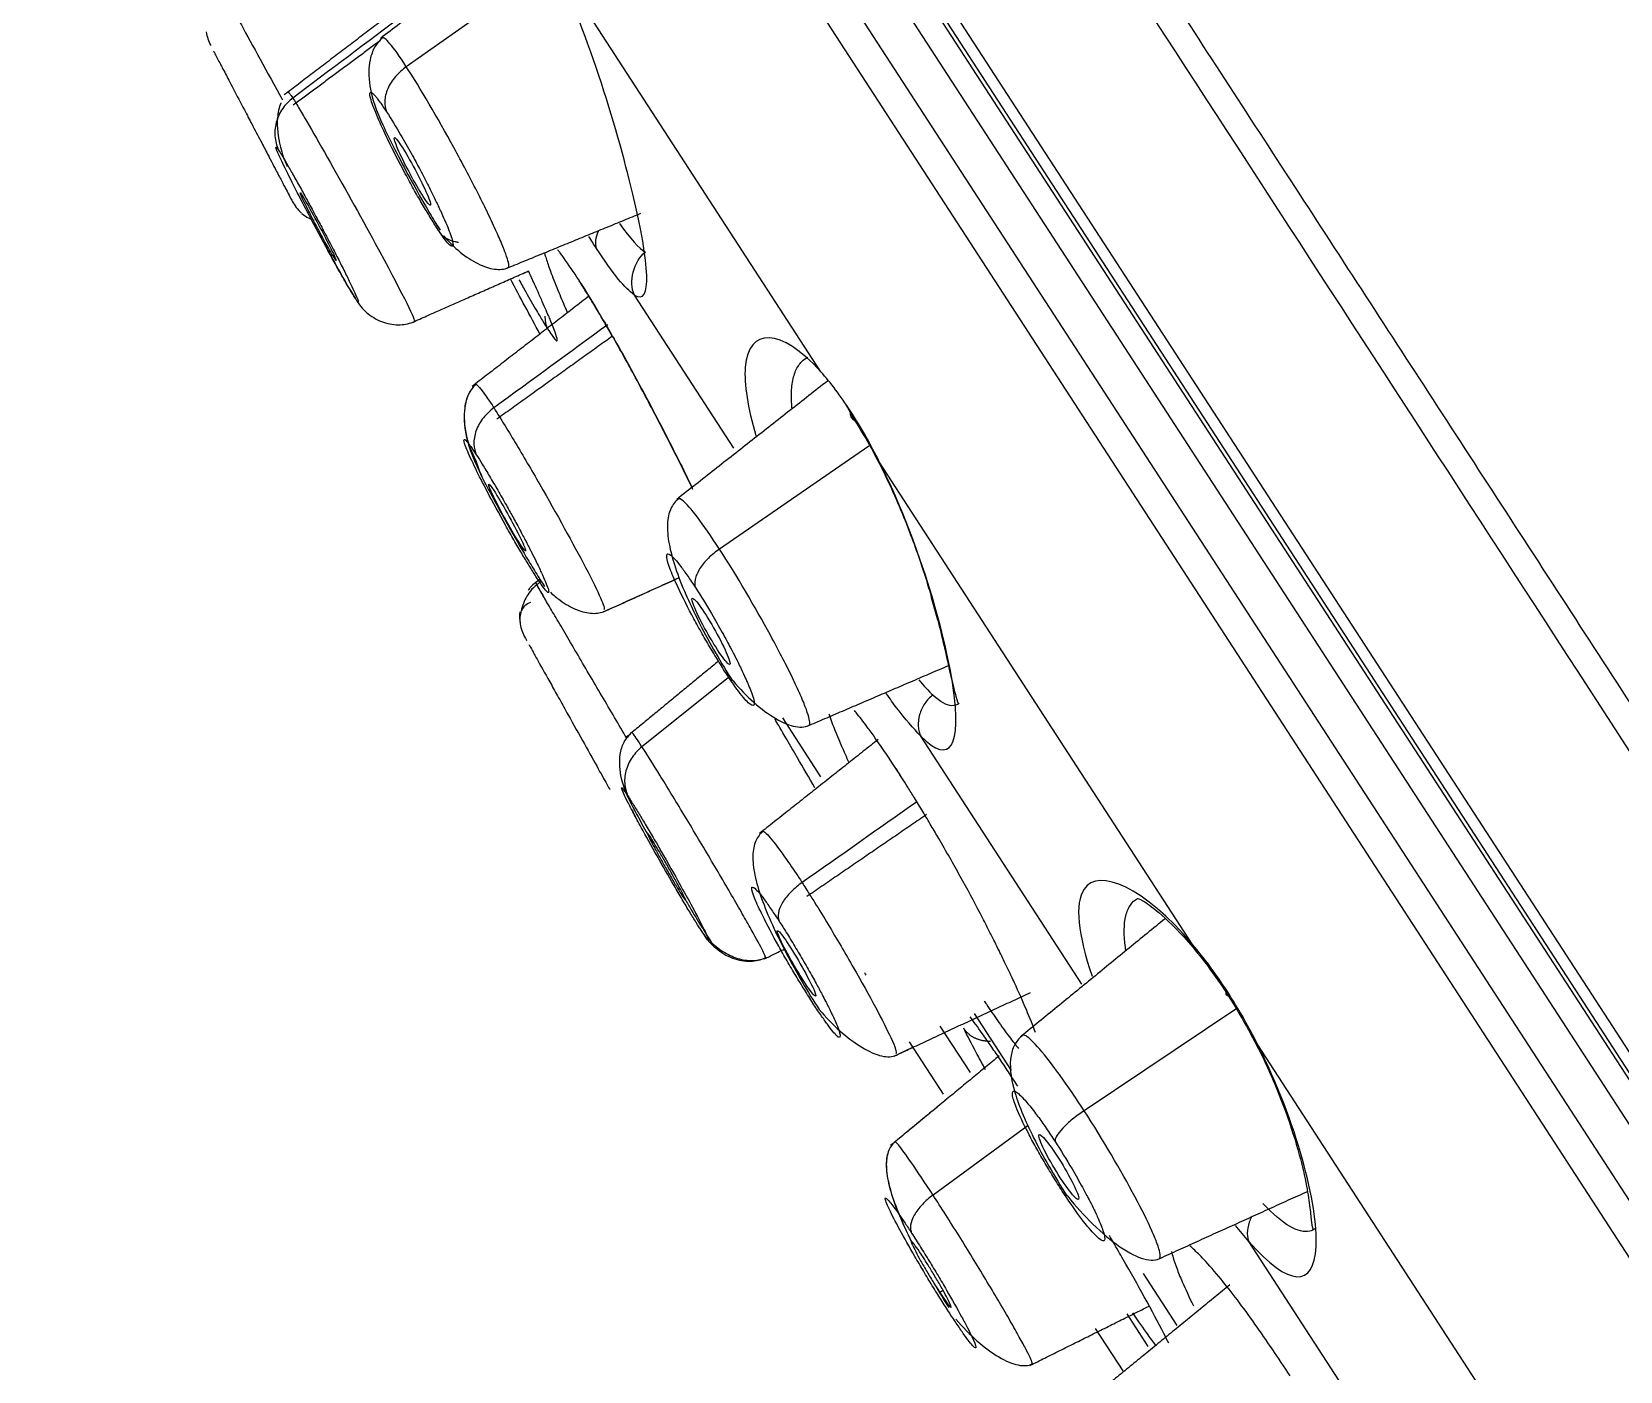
# Model space of a CAD drawing. Extents: x 0 to 1128, y 0 to 827.
# Drawn here: x 690.57 to 708.75, y 546 to 561.32 of the extents above; entities that cross this region are included whole.
import ezdxf

# ---------------------------------------------------------------- set-up
doc = ezdxf.new("R2010")
doc.units = 0
doc.header["$LTSCALE"] = 10
doc.header["$MEASUREMENT"] = 0
doc.layers.add('1', color=7, linetype='CONTINUOUS')

msp = doc.modelspace()

# ---------------------------------------------------------------- linework, layer by layer
at = {"layer": '1', "color": 7, "linetype": 'Continuous', "lineweight": -3}
for p, q in [((732.995, 512.48), (690.587, 577.782)), ((732.796, 512.553), (690.573, 577.57)), ((732.645, 512.702), (690.648, 577.372)), ((711.414, 544.886), (691.044, 576.252)), ((711.017, 544.628), (690.713, 575.895)), ((690.589, 575.424), (710.715, 544.432)), ((699.605, 557.433), (696.526, 562.175)), ((696.551, 562.113), (694.86, 560.924)), ((698.609, 556.558), (697.47, 558.311)), ((700.155, 556.581), (698.444, 555.405)), ((703.859, 550.882), (700.273, 556.404)), ((696.389, 555.062), (696.338, 555.02)), ((698.564, 553.947), (697.557, 553.143)), ((699.164, 553.473), (699.601, 552.799)), ((702.591, 550.426), (700.748, 553.263)), ((701.359, 550.091), (701.784, 549.438)), ((704.354, 550.14), (702.618, 548.978)), ((701.317, 549.415), (700.972, 549.946)), ((701.008, 549.167), (700.619, 549.765)), ((708.453, 543.809), (704.605, 549.734)), ((701.976, 548.811), (700.889, 548.013)), ((706.855, 543.86), (704.503, 547.482)), ((703.292, 547.116), (703.68, 546.519)), ((701.004, 546.922), (700.965, 546.9)), ((703.352, 546.282), (703.11, 546.654)), ((703.063, 546.002), (702.749, 546.485))]:
    msp.add_line(p, q, dxfattribs=at)
at = {"layer": '1', "color": 7, "linetype": 'Continuous', "lineweight": -3, "extrusion": (0, 0, -1)}
for centre, radius, start, end in [((-784.666, 605.398), 100.26, 331.6999, 332.10865), ((-700.704, 550.906), 0.693, 326.999, 329.5203)]:
    msp.add_arc(centre, radius, start, end, dxfattribs=at)
at = {"layer": '1', "color": 7, "linetype": 'Continuous', "lineweight": -3}
for points, knots in [([(749.812, 531.386), (749.45, 531.973), (748.618, 533.312), (747.267, 535.435), (745.633, 537.946), (743.773, 540.734), (741.056, 544.698), (737.434, 549.797), (732.905, 555.884), (727.984, 562.138), (722.669, 568.496), (716.818, 575.13), (710.55, 581.858), (706.172, 586.312), (703.961, 588.501)], [0, 0, 0, 0, 0.028182, 0.064442, 0.102782, 0.15064, 0.201386, 0.299177, 0.406173, 0.511432, 0.6243, 0.744784, 0.872874, 1, 1, 1, 1]), ([(748.427, 529.283), (748.071, 529.832), (747.365, 530.92), (746.196, 532.73), (744.987, 534.664), (743.717, 536.726), (742.387, 538.898), (740.989, 541.158), (739.512, 543.48), (737.943, 545.837), (736.288, 548.214), (734.554, 550.599), (732.756, 552.984), (730.912, 555.361), (729.045, 557.728), (727.193, 560.045), (725.26, 562.427), (723.147, 564.979), (720.748, 567.816), (718.094, 570.875), (715.253, 574.078), (712.321, 577.333), (709.439, 580.502), (706.704, 583.483), (705.302, 585.001), (704.575, 585.789)], [0, 0, 0, 0, 0.036177, 0.071707, 0.10716, 0.142566, 0.17792, 0.213227, 0.248479, 0.283589, 0.318669, 0.353705, 0.388702, 0.423694, 0.458639, 0.493538, 0.527044, 0.566262, 0.611215, 0.661852, 0.718193, 0.780212, 0.847838, 0.920991, 1, 1, 1, 1]), ([(735.216, 512.512), (734.805, 513.144), (733.88, 514.569), (731.126, 518.81), (729.298, 521.624), (724.991, 528.256), (722.514, 532.072), (717.25, 540.178), (714.465, 544.466), (708.971, 552.925), (706.264, 557.094), (701.301, 564.737), (699.046, 568.209), (695.299, 573.979), (693.808, 576.275), (691.795, 579.374), (691.274, 580.176), (691.274, 580.177)], [0, 0, 0, 0, 0.125003, 0.125003, 0.250007, 0.250007, 0.37501, 0.37501, 0.500013, 0.500013, 0.625017, 0.625017, 0.75002, 0.75002, 0.875023, 0.875023, 1, 1, 1, 1]), ([(693.791, 576.824), (694.064, 576.403), (694.611, 575.562), (695.583, 574.068), (696.659, 572.414), (697.843, 570.595), (699.125, 568.625), (700.497, 566.516), (701.951, 564.281), (703.478, 561.934), (705.067, 559.49), (706.709, 556.963), (708.394, 554.369), (710.111, 551.725), (711.849, 549.047), (713.597, 546.351), (715.346, 543.655), (717.884, 539.733), (722.976, 531.914), (728.219, 523.819), (731.946, 518.089), (733.758, 515.283), (734.95, 513.455), (735.342, 512.855), (735.526, 512.572)], [0, 0, 0, 0, 0.031295, 0.062588, 0.09388, 0.12517, 0.156462, 0.187754, 0.219045, 0.250337, 0.281629, 0.312921, 0.344214, 0.375508, 0.406802, 0.438098, 0.469394, 0.500691, 0.575423, 0.749568, 0.822166, 0.888123, 0.947404, 1, 1, 1, 1]), ([(697.47, 558.312), (697.678, 558.18), (697.645, 558.66), (697.261, 560.27), (696.914, 561.381), (696.526, 562.174)], [0, 0, 0, 0, 0.5, 0.5, 1, 1, 1, 1]), ([(692.762, 561.797), (692.761, 561.797), (692.762, 561.795), (692.766, 561.787), (692.769, 561.779), (692.784, 561.751), (692.799, 561.724), (692.854, 561.62), (692.907, 561.523), (693.096, 561.176), (693.267, 560.865), (693.443, 560.545)], [0, 0, 0, 0, 0.064435, 0.064435, 0.12887, 0.12887, 0.25774, 0.25774, 0.51548, 0.51548, 1, 1, 1, 1]), ([(692.569, 561.322), (692.574, 561.294), (692.587, 561.24), (692.608, 561.19), (692.621, 561.166)], [0, 0, 0, 0, 0.482892, 1, 1, 1, 1]), ([(694.592, 561.257), (694.554, 561.228), (694.494, 561.158), (694.428, 560.978), (694.426, 560.665), (694.552, 560.332), (694.717, 559.999), (694.887, 559.671), (695.058, 559.365), (695.18, 559.161), (695.231, 559.078), (695.247, 559.053)], [0, 0, 0, 0, 0.090519, 0.173098, 0.31079, 0.502307, 0.603233, 0.728512, 0.877117, 0.960639, 1, 1, 1, 1]), ([(694.86, 560.924), (694.781, 561.046), (694.656, 561.221), (694.599, 561.264), (694.588, 561.254), (694.588, 561.254)], [0, 0, 0, 0, 0.498597, 0.997194, 1, 1, 1, 1]), ([(692.655, 561.101), (692.655, 561.1), (692.657, 561.098), (692.659, 561.093), (692.67, 561.072), (692.69, 561.034), (692.721, 560.975), (692.755, 560.911), (692.789, 560.846), (692.831, 560.766), (692.901, 560.631), (692.977, 560.486), (693.05, 560.348), (693.095, 560.261), (693.143, 560.169), (693.204, 560.054), (693.252, 559.963), (693.288, 559.894), (693.317, 559.838), (693.354, 559.767), (693.393, 559.693), (693.424, 559.634), (693.453, 559.579), (693.523, 559.446), (693.539, 559.414), (693.554, 559.387)], [0, 0, 0, 0, 0.002135, 0.0068, 0.01474, 0.062353, 0.106667, 0.139039, 0.181044, 0.217912, 0.263216, 0.368754, 0.403824, 0.434782, 0.475242, 0.516761, 0.579341, 0.591099, 0.609426, 0.657256, 0.692525, 0.723993, 0.758876, 0.793648, 1, 1, 1, 1]), ([(694.86, 560.924), (694.817, 560.893), (694.753, 560.836), (694.685, 560.746), (694.632, 560.649), (694.604, 560.525), (694.62, 560.442), (694.635, 560.407)], [0, 0, 0, 0, 0.248207, 0.37359, 0.498973, 0.74974, 1, 1, 1, 1]), ([(696.027, 558.625), (696.027, 558.626), (696.034, 558.63), (696.037, 558.657), (696.012, 558.746), (695.961, 558.88), (695.886, 559.054), (695.788, 559.262), (695.633, 559.571), (695.316, 560.17), (695.02, 560.678), (694.86, 560.924)], [0, 0, 0, 0, 0.005203, 0.088103, 0.171003, 0.253903, 0.336802, 0.419702, 0.502602, 0.668401, 1, 1, 1, 1]), ([(693.561, 560.566), (693.518, 560.534), (693.458, 560.473), (693.398, 560.37), (693.358, 560.257), (693.348, 560.107), (693.382, 560.003), (693.405, 559.958)], [0, 0, 0, 0, 0.248345, 0.373709, 0.499073, 0.749802, 1, 1, 1, 1]), ([(693.425, 560.511), (693.424, 560.509), (693.404, 560.46), (693.37, 560.31), (693.398, 560.04), (693.464, 559.857), (693.496, 559.784)], [0, 0, 0, 0, 0.007939, 0.281073, 0.71306, 1, 1, 1, 1]), ([(693.504, 560.633), (693.504, 560.638), (693.51, 560.635), (693.529, 560.611), (693.543, 560.593), (693.558, 560.57), (693.561, 560.566)], [0, 0, 0, 0, 0.469917, 0.734958, 0.734958, 1, 1, 1, 1]), ([(693.561, 560.566), (693.558, 560.571), (693.578, 560.539), (693.6, 560.503), (693.613, 560.48), (693.656, 560.409), (693.687, 560.355), (693.789, 560.18), (693.868, 560.043), (694.127, 559.587), (694.33, 559.222), (694.784, 558.388), (694.964, 558.032), (694.95, 558.019)], [0, 0, 0, 0, 0.034835, 0.034835, 0.06967, 0.06967, 0.139341, 0.139341, 0.278681, 0.278681, 0.557362, 0.557362, 1, 1, 1, 1]), ([(695.209, 559.081), (695.18, 559.127), (695.124, 559.218), (695.037, 559.363), (694.943, 559.526), (694.808, 559.773), (694.658, 560.068), (694.521, 560.365), (694.445, 560.564), (694.436, 560.651), (694.482, 560.619), (694.535, 560.551), (694.577, 560.493), (694.612, 560.441), (694.635, 560.407)], [0, 0, 0, 0, 0.063643, 0.126094, 0.187936, 0.250867, 0.393803, 0.500687, 0.625167, 0.749838, 0.874914, 0.906043, 0.937167, 1, 1, 1, 1]), ([(694.635, 560.407), (694.687, 560.324), (694.774, 560.186), (694.892, 559.976), (694.964, 559.845), (695.016, 559.747), (695.063, 559.66), (695.107, 559.573), (695.153, 559.481), (695.195, 559.394), (695.23, 559.321), (695.262, 559.253), (695.327, 559.11), (695.393, 558.938), (695.401, 558.854), (695.347, 558.881), (695.254, 559.015), (695.209, 559.081)], [0, 0, 0, 0, 0.117822, 0.197526, 0.233095, 0.261972, 0.304107, 0.327018, 0.357576, 0.406557, 0.428802, 0.443927, 0.492279, 0.617472, 0.745259, 0.873294, 1, 1, 1, 1]), ([(694.273, 558.28), (694.256, 558.307), (694.224, 558.361), (694.168, 558.454), (694.097, 558.577), (693.979, 558.79), (693.822, 559.081), (693.641, 559.427), (693.495, 559.716), (693.393, 559.929), (693.363, 560.004), (693.37, 560.005), (693.382, 559.991), (693.396, 559.971), (693.405, 559.958)], [0, 0, 0, 0, 0.063636, 0.126088, 0.187939, 0.250872, 0.393805, 0.500693, 0.625165, 0.749832, 0.874912, 0.906038, 0.937161, 1, 1, 1, 1]), ([(693.405, 559.958), (693.418, 559.938), (693.444, 559.896), (693.503, 559.796), (693.574, 559.671), (693.642, 559.549), (693.696, 559.451), (693.733, 559.383), (693.773, 559.309), (693.813, 559.234), (693.854, 559.158), (693.89, 559.091), (693.921, 559.032), (693.961, 558.956), (694.021, 558.841), (694.099, 558.688), (694.175, 558.537), (694.238, 558.409), (694.297, 558.282), (694.316, 558.229), (694.304, 558.233), (694.283, 558.264), (694.273, 558.28)], [0, 0, 0, 0, 0.054279, 0.115798, 0.180488, 0.244899, 0.27327, 0.297886, 0.323668, 0.355587, 0.379723, 0.406202, 0.428739, 0.443022, 0.489863, 0.555193, 0.62383, 0.691696, 0.754495, 0.875032, 0.937133, 1, 1, 1, 1]), ([(693.554, 559.387), (693.567, 559.362), (693.597, 559.314), (693.638, 559.27), (693.659, 559.25)], [0, 0, 0, 0, 0.519295, 1, 1, 1, 1]), ([(693.664, 559.245), (693.689, 559.224), (693.736, 559.192), (693.783, 559.176), (693.805, 559.172)], [0, 0, 0, 0, 0.536362, 1, 1, 1, 1]), ([(693.778, 559.166), (693.796, 559.133), (693.847, 559.037), (693.929, 558.884), (694.049, 558.663), (694.151, 558.482), (694.231, 558.346), (694.259, 558.302), (694.273, 558.28)], [0, 0, 0, 0, 0.087878, 0.252438, 0.404709, 0.696984, 0.847562, 1, 1, 1, 1]), ([(695.209, 559.081), (695.224, 559.045), (695.276, 558.975), (695.378, 558.928), (695.444, 558.918), (695.457, 558.916)], [0, 0, 0, 0, 0.446918, 0.894741, 1, 1, 1, 1]), ([(695.287, 558.988), (695.349, 558.917), (695.478, 558.791), (695.685, 558.657), (695.878, 558.596), (695.981, 558.606), (696.026, 558.625)], [0, 0, 0, 0, 0.233667, 0.481267, 0.738256, 1, 1, 1, 1]), ([(696.444, 558.786), (696.448, 558.769), (696.466, 558.71), (696.51, 558.579), (696.574, 558.416), (696.635, 558.27), (696.671, 558.186), (696.694, 558.134), (696.703, 558.114), (696.705, 558.109)], [0, 0, 0, 0, 0.119718, 0.376417, 0.686347, 0.818624, 0.931074, 0.982887, 1, 1, 1, 1]), ([(696.813, 558.516), (696.754, 558.604), (696.683, 558.71), (696.616, 558.801), (696.6, 558.821), (696.593, 558.829)], [0, 0, 0, 0, 0.737772, 0.880814, 1, 1, 1, 1]), ([(697.47, 558.312), (697.414, 558.359), (697.302, 558.454), (697.125, 558.714), (697.037, 558.845)], [0, 0, 0, 0, 0.499671, 1, 1, 1, 1]), ([(696.49, 557.905), (696.516, 557.866), (696.555, 557.809), (696.58, 557.786), (696.598, 557.788), (696.564, 557.892), (696.492, 558.065), (696.459, 558.141), (696.416, 558.239), (696.367, 558.349), (696.324, 558.444), (696.297, 558.502), (696.278, 558.543), (696.266, 558.569), (696.259, 558.586)], [0, 0, 0, 0, 0.158351, 0.238013, 0.319176, 0.646012, 0.688336, 0.743735, 0.810551, 0.884277, 0.937369, 0.961812, 0.974866, 1, 1, 1, 1]), ([(698.14, 556.088), (698.13, 556.109), (697.981, 556.414), (697.731, 556.907), (697.401, 557.52), (697.198, 557.88), (697.058, 558.119), (696.945, 558.306), (696.866, 558.432), (696.813, 558.516)], [0, 0, 0, 0, 0.024718, 0.349332, 0.535551, 0.721608, 0.791007, 0.860334, 1, 1, 1, 1]), ([(696.149, 558.487), (696.176, 558.439), (696.247, 558.311), (696.343, 558.145), (696.422, 558.013), (696.462, 557.947), (696.481, 557.918), (696.487, 557.909), (696.49, 557.905)], [0, 0, 0, 0, 0.185234, 0.505357, 0.747597, 0.913585, 0.967123, 1, 1, 1, 1]), ([(696.836, 558.476), (696.912, 558.36), (697.067, 558.11), (697.327, 557.656), (697.577, 557.198), (697.85, 556.677), (698.031, 556.315), (698.132, 556.108)], [0, 0, 0, 0, 0.214414, 0.411244, 0.591531, 0.755352, 1, 1, 1, 1]), ([(694.295, 558.242), (694.332, 558.185), (694.421, 558.086), (694.599, 557.987), (694.791, 557.961), (694.903, 557.987), (694.957, 558.011)], [0, 0, 0, 0, 0.236626, 0.491034, 0.749909, 1, 1, 1, 1]), ([(696.49, 557.905), (696.471, 557.941), (696.454, 557.995), (696.45, 558.055), (696.45, 558.069)], [0, 0, 0, 0, 0.765724, 1, 1, 1, 1]), ([(699.605, 557.433), (699.145, 557.945), (698.774, 557.941), (698.724, 557.292), (698.769, 557.021), (698.861, 556.703)], [0, 0, 0, 0, 0.701792, 0.701792, 1, 1, 1, 1]), ([(699.274, 557.022), (699.272, 557.049), (699.265, 557.148), (699.271, 557.3), (699.311, 557.452), (699.376, 557.549), (699.43, 557.587), (699.454, 557.599)], [0, 0, 0, 0, 0.089055, 0.333375, 0.577694, 0.822014, 1, 1, 1, 1]), ([(699.944, 556.984), (699.887, 557.069), (699.773, 557.239), (699.661, 557.368), (699.605, 557.433)], [0, 0, 0, 0, 0.499316, 1, 1, 1, 1]), ([(695.66, 557.291), (695.623, 557.261), (695.567, 557.188), (695.512, 556.996), (695.53, 556.667), (695.645, 556.395), (695.723, 556.237), (695.724, 556.236)], [0, 0, 0, 0, 0.186018, 0.35426, 0.630136, 0.996804, 1, 1, 1, 1]), ([(695.663, 557.293), (695.625, 557.263), (695.568, 557.19), (695.514, 556.996), (695.525, 556.723), (695.606, 556.515), (695.654, 556.419)], [0, 0, 0, 0, 0.220088, 0.418925, 0.74409, 1, 1, 1, 1]), ([(695.649, 557.293), (695.654, 557.299), (695.67, 557.286), (695.715, 557.232), (695.749, 557.188), (695.797, 557.118), (695.828, 557.074), (695.857, 557.03), (695.863, 557.021)], [0, 0, 0, 0, 0.435025, 0.435025, 0.717513, 0.858756, 0.858756, 1, 1, 1, 1]), ([(695.863, 557.021), (695.82, 556.99), (695.757, 556.931), (695.693, 556.837), (695.645, 556.735), (695.623, 556.604), (695.646, 556.516), (695.665, 556.479)], [0, 0, 0, 0, 0.248345, 0.373709, 0.499073, 0.749802, 1, 1, 1, 1]), ([(695.863, 557.021), (695.857, 557.029), (695.894, 556.972), (695.931, 556.912), (695.952, 556.878), (696.018, 556.771), (696.062, 556.698), (696.197, 556.472), (696.292, 556.311), (696.578, 555.812), (696.772, 555.462), (697.069, 554.894), (697.14, 554.727), (697.122, 554.715)], [0, 0, 0, 0, 0.039917, 0.039917, 0.079834, 0.079834, 0.159667, 0.159667, 0.319335, 0.319335, 0.638669, 0.638669, 1, 1, 1, 1]), ([(700.003, 556.868), (699.987, 556.876), (699.961, 556.897), (699.943, 556.938), (699.942, 556.969), (699.944, 556.984)], [0, 0, 0, 0, 0.322081, 0.676516, 1, 1, 1, 1]), ([(700.273, 556.404), (700.225, 556.499), (700.118, 556.706), (700.005, 556.886), (699.944, 556.984)], [0, 0, 0, 0, 0.459061, 1, 1, 1, 1]), ([(699.995, 556.872), (700.125, 556.667), (700.351, 556.259), (700.628, 555.599), (700.795, 555.115), (700.865, 554.87), (700.883, 554.799)], [0, 0, 0, 0, 0.3393, 0.637637, 0.893909, 1, 1, 1, 1]), ([(696.343, 555.092), (696.317, 555.134), (696.265, 555.218), (696.182, 555.353), (696.091, 555.508), (695.954, 555.749), (695.796, 556.043), (695.64, 556.348), (695.542, 556.563), (695.508, 556.673), (695.535, 556.661), (695.578, 556.605), (695.613, 556.556), (695.644, 556.51), (695.665, 556.479)], [0, 0, 0, 0, 0.063636, 0.126088, 0.187939, 0.250872, 0.393805, 0.500693, 0.625165, 0.749832, 0.874912, 0.906038, 0.937161, 1, 1, 1, 1]), ([(695.654, 556.419), (695.674, 556.358), (695.726, 556.216), (695.863, 555.973), (696.036, 555.651), (696.207, 555.357), (696.345, 555.128), (696.41, 555.026), (696.441, 554.978)], [0, 0, 0, 0, 0.127201, 0.287601, 0.48674, 0.723294, 0.85626, 1, 1, 1, 1]), ([(695.665, 556.479), (695.686, 556.446), (695.731, 556.374), (695.814, 556.237), (695.906, 556.08), (695.987, 555.939), (696.046, 555.832), (696.086, 555.76), (696.127, 555.685), (696.166, 555.611), (696.205, 555.539), (696.237, 555.476), (696.266, 555.421), (696.301, 555.353), (696.351, 555.253), (696.408, 555.132), (696.455, 555.026), (696.485, 554.948), (696.498, 554.893), (696.467, 554.916), (696.408, 554.994), (696.365, 555.059), (696.343, 555.092)], [0, 0, 0, 0, 0.054279, 0.115798, 0.180488, 0.244899, 0.27327, 0.297886, 0.323668, 0.355587, 0.379723, 0.406202, 0.428739, 0.443022, 0.489863, 0.555193, 0.62383, 0.691696, 0.754495, 0.875032, 0.937133, 1, 1, 1, 1]), ([(700.748, 553.263), (701.093, 552.921), (701.215, 553.163), (701.025, 554.475), (700.711, 555.533), (700.273, 556.404)], [0, 0, 0, 0, 0.5, 0.5, 1, 1, 1, 1]), ([(697.976, 555.981), (697.938, 555.951), (697.877, 555.872), (697.839, 555.698), (697.86, 555.468), (697.935, 555.192), (698.047, 554.904), (698.139, 554.711), (698.184, 554.622)], [0, 0, 0, 0, 0.153186, 0.316038, 0.487402, 0.665457, 0.849601, 1, 1, 1, 1]), ([(698.444, 555.405), (698.347, 555.555), (698.177, 555.799), (698.03, 555.967), (697.984, 555.986), (697.974, 555.979)], [0, 0, 0, 0, 0.371953, 0.743907, 1, 1, 1, 1]), ([(698.516, 553.989), (698.483, 554.042), (698.418, 554.146), (698.319, 554.309), (698.22, 554.48), (698.087, 554.725), (697.953, 554.994), (697.855, 555.232), (697.828, 555.356), (697.876, 555.355), (697.963, 555.259), (698.039, 555.156), (698.095, 555.076), (698.14, 555.009), (698.17, 554.964)], [0, 0, 0, 0, 0.063643, 0.126094, 0.187936, 0.250867, 0.393803, 0.500687, 0.625167, 0.749838, 0.874914, 0.906043, 0.937167, 1, 1, 1, 1]), ([(698.444, 555.405), (698.4, 555.375), (698.334, 555.321), (698.26, 555.24), (698.199, 555.156), (698.156, 555.054), (698.16, 554.99), (698.17, 554.964)], [0, 0, 0, 0, 0.248207, 0.37359, 0.498973, 0.74974, 1, 1, 1, 1]), ([(699.469, 553.386), (699.475, 553.389), (699.482, 553.408), (699.471, 553.475), (699.431, 553.594), (699.363, 553.756), (699.24, 554.018), (698.954, 554.568), (698.64, 555.104), (698.444, 555.405)], [0, 0, 0, 0, 0.069528, 0.162575, 0.255622, 0.34867, 0.441717, 0.627811, 1, 1, 1, 1]), ([(696.353, 554.995), (696.307, 554.957), (696.249, 554.891), (696.197, 554.783), (696.181, 554.725), (696.175, 554.694)], [0, 0, 0, 0, 0.483522, 0.739822, 1, 1, 1, 1]), ([(696.338, 555.02), (696.318, 555.004), (696.288, 554.976), (696.262, 554.943), (696.254, 554.932)], [0, 0, 0, 0, 0.676594, 1, 1, 1, 1]), ([(696.338, 555.02), (696.338, 555.02), (696.367, 554.971), (696.43, 554.863), (696.451, 554.827)], [0, 0, 0, 0, 0.711807, 1, 1, 1, 1]), ([(697.382, 553.241), (697.338, 553.317), (697.245, 553.476), (697.098, 553.726), (696.949, 553.979), (696.806, 554.223), (696.674, 554.448), (696.557, 554.647), (696.462, 554.809), (696.392, 554.929), (696.362, 554.979), (696.353, 554.995)], [0, 0, 0, 0, 0.109852, 0.221066, 0.33228, 0.443494, 0.554708, 0.665922, 0.777136, 0.88835, 1, 1, 1, 1]), ([(696.51, 554.911), (696.546, 554.877), (696.645, 554.795), (696.815, 554.7), (696.995, 554.659), (697.091, 554.675), (697.134, 554.695)], [0, 0, 0, 0, 0.159619, 0.433073, 0.71512, 1, 1, 1, 1]), ([(698.17, 554.964), (698.231, 554.868), (698.333, 554.706), (698.455, 554.49), (698.526, 554.359), (698.577, 554.263), (698.621, 554.18), (698.66, 554.101), (698.7, 554.019), (698.734, 553.944), (698.762, 553.883), (698.786, 553.827), (698.831, 553.715), (698.855, 553.607), (698.806, 553.61), (698.695, 553.725), (698.575, 553.901), (698.516, 553.989)], [0, 0, 0, 0, 0.117822, 0.197526, 0.233095, 0.261972, 0.304107, 0.327018, 0.357576, 0.406557, 0.428802, 0.443927, 0.492279, 0.617472, 0.745259, 0.873294, 1, 1, 1, 1]), ([(696.281, 554.794), (696.256, 554.785), (696.214, 554.76), (696.16, 554.684), (696.154, 554.604), (696.165, 554.541)], [0, 0, 0, 0, 0.262361, 0.518278, 1, 1, 1, 1]), ([(700.883, 554.799), (700.905, 554.725), (700.961, 554.533), (701.033, 554.215), (701.102, 553.904), (701.156, 553.692), (701.175, 553.635), (701.179, 553.634)], [0, 0, 0, 0, 0.096049, 0.261652, 0.469077, 0.722076, 1, 1, 1, 1]), ([(696.159, 554.685), (696.154, 554.639), (696.157, 554.563), (696.183, 554.464), (696.206, 554.414), (696.219, 554.391)], [0, 0, 0, 0, 0.432535, 0.716883, 1, 1, 1, 1]), ([(698.184, 554.622), (698.195, 554.599), (698.26, 554.461), (698.405, 554.203), (698.529, 553.998), (698.594, 553.898)], [0, 0, 0, 0, 0.091033, 0.532985, 1, 1, 1, 1]), ([(696.219, 554.391), (696.225, 554.382), (696.23, 554.372), (696.237, 554.36), (696.237, 554.36)], [0, 0, 0, 0, 0.98911, 1, 1, 1, 1]), ([(696.263, 554.312), (696.274, 554.294), (696.301, 554.245), (696.383, 554.098), (696.492, 553.903), (696.615, 553.683), (696.742, 553.454), (696.903, 553.167), (697.064, 552.878), (697.149, 552.725), (697.179, 552.671), (697.186, 552.659), (697.189, 552.654)], [0, 0, 0, 0, 0.073351, 0.150886, 0.305712, 0.383137, 0.46057, 0.615459, 0.77035, 0.924533, 0.963, 1, 1, 1, 1]), ([(698.57, 553.932), (698.649, 553.837), (698.809, 553.665), (699.067, 553.465), (699.302, 553.36), (699.418, 553.365), (699.468, 553.386)], [0, 0, 0, 0, 0.231122, 0.477323, 0.735787, 1, 1, 1, 1]), ([(700.748, 553.263), (700.661, 553.359), (700.54, 553.492), (700.395, 553.692), (700.354, 553.752)], [0, 0, 0, 0, 0.719553, 1, 1, 1, 1]), ([(700.887, 553.735), (700.853, 553.709), (700.805, 553.659), (700.758, 553.577), (700.724, 553.489), (700.715, 553.396), (700.728, 553.315), (700.741, 553.279), (700.748, 553.263)], [0, 0, 0, 0, 0.252228, 0.378797, 0.505365, 0.758503, 0.885072, 1, 1, 1, 1]), ([(701.186, 553.639), (701.162, 553.62), (701.084, 553.594), (700.972, 553.656), (700.887, 553.735)], [0, 0, 0, 0, 0.358342, 1, 1, 1, 1]), ([(699.536, 552.673), (699.47, 552.788), (699.363, 552.973), (699.225, 553.21), (699.14, 553.356), (699.094, 553.434), (699.08, 553.459)], [0, 0, 0, 0, 0.434019, 0.69473, 0.903575, 1, 1, 1, 1]), ([(699.696, 553.521), (699.705, 553.493), (699.743, 553.385), (699.819, 553.198), (699.896, 553.027), (699.926, 552.962)], [0, 0, 0, 0, 0.197473, 0.708554, 1, 1, 1, 1]), ([(700.479, 552.87), (700.396, 552.996), (700.28, 553.17), (700.131, 553.377), (700.051, 553.482), (700.001, 553.544), (699.989, 553.558)], [0, 0, 0, 0, 0.457155, 0.637839, 0.911074, 1, 1, 1, 1]), ([(697.442, 553.305), (697.403, 553.275), (697.345, 553.204), (697.288, 553.028), (697.31, 552.728), (697.448, 552.459), (697.577, 552.224), (697.634, 552.121), (697.638, 552.114)], [0, 0, 0, 0, 0.142002, 0.27082, 0.482419, 0.788338, 0.986034, 1, 1, 1, 1]), ([(697.557, 553.143), (697.504, 553.225), (697.458, 553.291), (697.443, 553.305), (697.442, 553.305)], [0, 0, 0, 0, 0.77859, 1, 1, 1, 1]), ([(697.557, 553.143), (697.537, 553.126), (697.496, 553.089), (697.443, 553.023), (697.4, 552.948), (697.361, 552.84), (697.353, 552.729), (697.375, 552.63), (697.394, 552.586), (697.405, 552.565)], [0, 0, 0, 0, 0.123912, 0.249145, 0.374378, 0.499611, 0.750076, 0.875309, 1, 1, 1, 1]), ([(698.972, 550.731), (698.975, 550.734), (698.956, 550.78), (698.864, 550.951), (698.736, 551.179), (698.618, 551.385), (698.483, 551.617), (698.337, 551.865), (698.187, 552.119), (698.035, 552.371), (697.891, 552.608), (697.717, 552.892), (697.611, 553.06), (697.557, 553.143)], [0, 0, 0, 0, 0.106973, 0.255811, 0.33023, 0.404649, 0.479068, 0.553487, 0.627906, 0.702324, 0.776743, 0.851162, 1, 1, 1, 1]), ([(702.062, 549.872), (702.004, 550.029), (701.91, 550.248), (701.79, 550.509), (701.761, 550.571), (701.726, 550.643), (701.687, 550.723), (701.642, 550.815), (701.597, 550.905), (701.556, 550.987), (701.502, 551.093), (701.389, 551.311), (701.241, 551.587), (701.079, 551.876), (700.968, 552.071), (700.864, 552.246), (700.772, 552.401), (700.682, 552.55), (700.584, 552.707), (700.519, 552.808), (700.479, 552.87)], [0, 0, 0, 0, 0.234819, 0.260823, 0.279818, 0.30068, 0.332309, 0.359561, 0.3907, 0.418255, 0.436816, 0.490104, 0.618203, 0.682759, 0.748786, 0.79326, 0.844493, 0.894073, 0.934461, 1, 1, 1, 1]), ([(698.241, 551.031), (698.22, 551.064), (698.189, 551.114), (698.142, 551.189), (698.091, 551.272), (698.018, 551.395), (697.894, 551.607), (697.727, 551.898), (697.568, 552.184), (697.46, 552.385), (697.392, 552.516), (697.345, 552.612), (697.324, 552.663), (697.322, 552.679), (697.333, 552.668), (697.351, 552.645), (697.373, 552.614), (697.392, 552.585), (697.405, 552.565)], [0, 0, 0, 0, 0.063042, 0.094196, 0.125209, 0.187664, 0.250102, 0.374984, 0.499861, 0.571217, 0.64257, 0.713923, 0.785286, 0.839201, 0.892766, 0.919409, 0.946138, 1, 1, 1, 1]), ([(697.405, 552.565), (697.427, 552.53), (697.471, 552.461), (697.542, 552.344), (697.627, 552.204), (697.761, 551.975), (697.929, 551.681), (698.11, 551.355), (698.243, 551.103), (698.321, 550.943), (698.326, 550.914), (698.302, 550.942), (698.279, 550.975), (698.256, 551.008), (698.241, 551.031)], [0, 0, 0, 0, 0.063636, 0.126087, 0.187937, 0.250871, 0.393801, 0.500685, 0.625163, 0.749836, 0.87491, 0.906041, 0.937167, 1, 1, 1, 1]), ([(697.643, 552.126), (697.631, 552.142), (697.623, 552.153), (697.619, 552.154), (697.618, 552.154), (697.619, 552.151)], [0, 0, 0, 0, 0.742421, 0.742421, 1, 1, 1, 1]), ([(698.946, 552.177), (698.909, 552.148), (698.85, 552.071), (698.816, 551.901), (698.842, 551.676), (698.921, 551.407), (699.046, 551.104), (699.207, 550.778), (699.395, 550.441), (699.52, 550.237), (699.585, 550.137)], [0, 0, 0, 0, 0.10618, 0.219037, 0.337718, 0.460984, 0.588229, 0.720022, 0.856283, 1, 1, 1, 1]), ([(698.935, 552.176), (698.942, 552.182), (698.956, 552.174), (699.013, 552.119), (699.064, 552.056), (699.168, 551.914), (699.227, 551.832), (699.299, 551.726), (699.342, 551.662), (699.382, 551.601), (699.39, 551.59)], [0, 0, 0, 0, 0.255025, 0.255025, 0.627512, 0.627512, 0.813756, 0.906878, 0.906878, 1, 1, 1, 1]), ([(697.624, 552.137), (697.624, 552.137), (697.624, 552.137), (697.63, 552.124), (697.64, 552.104), (697.665, 552.054), (697.681, 552.024), (697.718, 551.954), (697.741, 551.913), (697.787, 551.83), (697.812, 551.787), (697.862, 551.699), (697.888, 551.654), (697.936, 551.572), (697.959, 551.534), (697.996, 551.473), (698.011, 551.449), (698.023, 551.431)], [0, 0, 0, 0, 0.000045, 0.000045, 0.138596, 0.138596, 0.276865, 0.276865, 0.425133, 0.425133, 0.568791, 0.568791, 0.721815, 0.721815, 0.87122, 0.87122, 1, 1, 1, 1]), ([(698.056, 551.391), (698.056, 551.391), (698.056, 551.391), (698.054, 551.397), (698.048, 551.412), (698.028, 551.453), (698.014, 551.48), (697.98, 551.545), (697.959, 551.584), (697.914, 551.665), (697.89, 551.708), (697.842, 551.794), (697.816, 551.838), (697.768, 551.921), (697.745, 551.96), (697.705, 552.026), (697.688, 552.054), (697.662, 552.096), (697.652, 552.112), (697.643, 552.126)], [0, 0, 0, 0, 0.001252, 0.001252, 0.134888, 0.134888, 0.267185, 0.267185, 0.403689, 0.403689, 0.532638, 0.532638, 0.662813, 0.662813, 0.792352, 0.792352, 0.9109, 0.9109, 1, 1, 1, 1]), ([(699.39, 551.59), (699.383, 551.601), (699.432, 551.524), (699.479, 551.449), (699.506, 551.406), (699.586, 551.277), (699.637, 551.193), (699.788, 550.943), (699.886, 550.776), (700.162, 550.293), (700.32, 549.998), (700.459, 549.699), (700.476, 549.639), (700.461, 549.632)], [0, 0, 0, 0, 0.047055, 0.047055, 0.09411, 0.09411, 0.188219, 0.188219, 0.376439, 0.376439, 0.752877, 0.752877, 1, 1, 1, 1]), ([(703.859, 550.882), (703.309, 551.532), (702.786, 551.762), (702.507, 551.351), (702.546, 550.992), (702.71, 550.519)], [0, 0, 0, 0, 0.605183, 0.605183, 1, 1, 1, 1]), ([(698.03, 551.431), (698.055, 551.389), (698.129, 551.265), (698.246, 551.071), (698.318, 550.956), (698.351, 550.906)], [0, 0, 0, 0, 0.194314, 0.576769, 1, 1, 1, 1]), ([(699.514, 550.208), (699.482, 550.26), (699.417, 550.364), (699.317, 550.524), (699.217, 550.693), (699.081, 550.934), (698.942, 551.197), (698.835, 551.428), (698.8, 551.546), (698.841, 551.54), (698.923, 551.443), (698.998, 551.339), (699.053, 551.259), (699.097, 551.193), (699.126, 551.149)], [0, 0, 0, 0, 0.063636, 0.126088, 0.187939, 0.250872, 0.393805, 0.500693, 0.625165, 0.749832, 0.874912, 0.906038, 0.937161, 1, 1, 1, 1]), ([(699.39, 551.59), (699.347, 551.559), (699.281, 551.505), (699.208, 551.423), (699.149, 551.339), (699.109, 551.237), (699.116, 551.174), (699.126, 551.149)], [0, 0, 0, 0, 0.248345, 0.373709, 0.499073, 0.749802, 1, 1, 1, 1]), ([(703.096, 550.815), (703.094, 550.826), (703.071, 550.982), (703.072, 551.175), (703.141, 551.337), (703.196, 551.389), (703.228, 551.407)], [0, 0, 0, 0, 0.036051, 0.525706, 0.770534, 1, 1, 1, 1]), ([(703.226, 551.406), (703.232, 551.412), (703.276, 551.393), (703.46, 551.267), (703.744, 550.997), (704.033, 550.642), (704.188, 550.417), (704.27, 550.29)], [0, 0, 0, 0, 0.202521, 0.436092, 0.700671, 0.845632, 1, 1, 1, 1]), ([(699.126, 551.149), (699.154, 551.106), (699.212, 551.014), (699.309, 550.855), (699.41, 550.684), (699.492, 550.541), (699.549, 550.438), (699.586, 550.37), (699.622, 550.303), (699.655, 550.239), (699.686, 550.177), (699.712, 550.126), (699.733, 550.082), (699.758, 550.029), (699.791, 549.956), (699.819, 549.88), (699.829, 549.831), (699.82, 549.812), (699.783, 549.833), (699.705, 549.93), (699.605, 550.071), (699.545, 550.162), (699.514, 550.208)], [0, 0, 0, 0, 0.054279, 0.115798, 0.180488, 0.244899, 0.27327, 0.297886, 0.323668, 0.355587, 0.379723, 0.406202, 0.428739, 0.443022, 0.489863, 0.555193, 0.62383, 0.691696, 0.754495, 0.875032, 0.937133, 1, 1, 1, 1]), ([(698.256, 551.006), (698.299, 550.941), (698.399, 550.827), (698.595, 550.71), (698.803, 550.676), (698.918, 550.704), (698.972, 550.731)], [0, 0, 0, 0, 0.232432, 0.48486, 0.744944, 1, 1, 1, 1]), ([(698.349, 550.907), (698.4, 550.859), (698.504, 550.779), (698.676, 550.706), (698.839, 550.689), (698.93, 550.711), (698.971, 550.731)], [0, 0, 0, 0, 0.242288, 0.494448, 0.749205, 1, 1, 1, 1]), ([(704.251, 550.352), (704.186, 550.448), (704.058, 550.64), (703.925, 550.801), (703.859, 550.882)], [0, 0, 0, 0, 0.499304, 1, 1, 1, 1]), ([(704.276, 550.288), (704.264, 550.29), (704.246, 550.298), (704.24, 550.322), (704.246, 550.342), (704.251, 550.352)], [0, 0, 0, 0, 0.324801, 0.677815, 1, 1, 1, 1]), ([(704.605, 549.734), (704.554, 549.832), (704.443, 550.046), (704.318, 550.245), (704.251, 550.352)], [0, 0, 0, 0, 0.459061, 1, 1, 1, 1]), ([(701.472, 550.236), (701.481, 550.223), (701.534, 550.144), (701.609, 550.036), (701.695, 549.914), (701.778, 549.802), (701.834, 549.73), (701.867, 549.689)], [0, 0, 0, 0, 0.059359, 0.355629, 0.524135, 0.694451, 1, 1, 1, 1]), ([(704.27, 550.29), (704.415, 550.062), (704.657, 549.632), (704.923, 548.994), (705.081, 548.494), (705.166, 548.127), (705.207, 547.848), (705.22, 547.674), (705.234, 547.619), (705.243, 547.612)], [0, 0, 0, 0, 0.200142, 0.3756, 0.525928, 0.649258, 0.750857, 0.856843, 1, 1, 1, 1]), ([(699.585, 550.137), (699.664, 550.045), (699.826, 549.877), (700.083, 549.685), (700.312, 549.587), (700.423, 549.593), (700.469, 549.615)], [0, 0, 0, 0, 0.23117, 0.477706, 0.73628, 1, 1, 1, 1]), ([(701.859, 549.258), (701.827, 549.307), (701.76, 549.41), (701.659, 549.562), (701.554, 549.717), (701.431, 549.893), (701.353, 549.999), (701.312, 550.054)], [0, 0, 0, 0, 0.143292, 0.30026, 0.478217, 0.685814, 1, 1, 1, 1]), ([(701.49, 549.446), (701.451, 549.516), (701.355, 549.694), (701.284, 549.834), (701.24, 549.922)], [0, 0, 0, 0, 0.374508, 1, 1, 1, 1]), ([(701.916, 549.843), (701.881, 549.813), (701.819, 549.744), (701.754, 549.553), (701.787, 549.288), (701.902, 548.96), (702.038, 548.664), (702.217, 548.333), (702.349, 548.117), (702.42, 548.006)], [0, 0, 0, 0, 0.086348, 0.185355, 0.415794, 0.546692, 0.68751, 0.837531, 1, 1, 1, 1]), ([(702.618, 548.978), (702.509, 549.146), (702.306, 549.441), (702.07, 549.738), (701.954, 549.843), (701.921, 549.845), (701.914, 549.841)], [0, 0, 0, 0, 0.297044, 0.594088, 0.891132, 1, 1, 1, 1]), ([(704.503, 547.482), (704.967, 546.956), (705.249, 546.952), (705.296, 547.897), (705.056, 548.842), (704.605, 549.734)], [0, 0, 0, 0, 0.5, 0.5, 1, 1, 1, 1]), ([(702.367, 548.059), (702.332, 548.115), (702.262, 548.227), (702.159, 548.396), (702.062, 548.565), (701.941, 548.791), (701.836, 549.016), (701.785, 549.18), (701.811, 549.222), (701.915, 549.135), (702.038, 548.984), (702.133, 548.851), (702.2, 548.755), (702.251, 548.678), (702.285, 548.627)], [0, 0, 0, 0, 0.063643, 0.126094, 0.187936, 0.250867, 0.393803, 0.500687, 0.625167, 0.749838, 0.874914, 0.906043, 0.937167, 1, 1, 1, 1]), ([(702.618, 548.978), (702.573, 548.949), (702.505, 548.899), (702.424, 548.829), (702.353, 548.76), (702.294, 548.683), (702.283, 548.642), (702.285, 548.627)], [0, 0, 0, 0, 0.248207, 0.37359, 0.498973, 0.74974, 1, 1, 1, 1]), ([(703.477, 547.285), (703.48, 547.287), (703.49, 547.298), (703.49, 547.344), (703.458, 547.45), (703.377, 547.647), (703.145, 548.115), (702.835, 548.643), (702.618, 548.978)], [0, 0, 0, 0, 0.044179, 0.150381, 0.256583, 0.362786, 0.575191, 1, 1, 1, 1]), ([(700.453, 548.622), (700.418, 548.592), (700.366, 548.515), (700.344, 548.344), (700.379, 548.121), (700.468, 547.854), (700.567, 547.632), (700.629, 547.505), (700.642, 547.478)], [0, 0, 0, 0, 0.17437, 0.358716, 0.549935, 0.745878, 0.947238, 1, 1, 1, 1]), ([(700.453, 548.621), (700.419, 548.592), (700.366, 548.515), (700.345, 548.345), (700.38, 548.123), (700.469, 547.856), (700.567, 547.634), (700.63, 547.505), (700.643, 547.478)], [0, 0, 0, 0, 0.173911, 0.358068, 0.548994, 0.744728, 0.946035, 1, 1, 1, 1]), ([(700.889, 548.013), (700.796, 548.156), (700.63, 548.404), (700.489, 548.598), (700.457, 548.625), (700.453, 548.621)], [0, 0, 0, 0, 0.373533, 0.747065, 1, 1, 1, 1]), ([(702.285, 548.627), (702.351, 548.523), (702.462, 548.348), (702.579, 548.139), (702.644, 548.018), (702.69, 547.931), (702.727, 547.857), (702.758, 547.791), (702.788, 547.724), (702.812, 547.666), (702.829, 547.62), (702.843, 547.58), (702.863, 547.505), (702.843, 547.467), (702.738, 547.556), (702.575, 547.75), (702.436, 547.956), (702.367, 548.059)], [0, 0, 0, 0, 0.117822, 0.197526, 0.233095, 0.261972, 0.304107, 0.327018, 0.357576, 0.406557, 0.428802, 0.443927, 0.492279, 0.617472, 0.745259, 0.873294, 1, 1, 1, 1]), ([(701.079, 546.661), (701.046, 546.712), (700.997, 546.789), (700.931, 546.894), (700.863, 547.003), (700.778, 547.145), (700.647, 547.368), (700.499, 547.63), (700.394, 547.833), (700.348, 547.938), (700.337, 547.982), (700.352, 547.982), (700.389, 547.942), (700.439, 547.878), (700.488, 547.81), (700.533, 547.745), (700.581, 547.674), (700.619, 547.616), (700.644, 547.578)], [0, 0, 0, 0, 0.063042, 0.094196, 0.125209, 0.187664, 0.250102, 0.374984, 0.499861, 0.571217, 0.64257, 0.713923, 0.785286, 0.839201, 0.892766, 0.919409, 0.946138, 1, 1, 1, 1]), ([(700.889, 548.013), (700.867, 547.998), (700.825, 547.964), (700.765, 547.907), (700.713, 547.846), (700.658, 547.763), (700.63, 547.683), (700.63, 547.617), (700.638, 547.59), (700.644, 547.578)], [0, 0, 0, 0, 0.123912, 0.249145, 0.374378, 0.499611, 0.750076, 0.875309, 1, 1, 1, 1]), ([(702.022, 546.081), (702.025, 546.082), (702.026, 546.093), (702.005, 546.146), (701.951, 546.252), (701.868, 546.404), (701.762, 546.592), (701.636, 546.808), (701.493, 547.046), (701.341, 547.297), (701.134, 547.63), (700.982, 547.869), (700.889, 548.013)], [0, 0, 0, 0, 0.066535, 0.159881, 0.253228, 0.346574, 0.439921, 0.533267, 0.626614, 0.71996, 0.813307, 1, 1, 1, 1]), ([(702.395, 548.043), (702.489, 547.924), (702.683, 547.703), (703.003, 547.424), (703.288, 547.266), (703.422, 547.261), (703.476, 547.284)], [0, 0, 0, 0, 0.229893, 0.475934, 0.735563, 1, 1, 1, 1]), ([(705.257, 547.626), (705.24, 547.614), (705.162, 547.579), (704.983, 547.621), (704.778, 547.795), (704.665, 547.917)], [0, 0, 0, 0, 0.139591, 0.569789, 1, 1, 1, 1]), ([(704.541, 547.773), (704.539, 547.769), (704.526, 547.746), (704.496, 547.681), (704.481, 547.597), (704.488, 547.526), (704.497, 547.495), (704.503, 547.482)], [0, 0, 0, 0, 0.033489, 0.230395, 0.624207, 0.821114, 1, 1, 1, 1]), ([(700.64, 547.479), (700.64, 547.479), (700.64, 547.479), (700.64, 547.473), (700.644, 547.461), (700.661, 547.424), (700.674, 547.397), (700.706, 547.336), (700.725, 547.3), (700.769, 547.222), (700.795, 547.178), (700.846, 547.091), (700.873, 547.046), (700.922, 546.967), (700.945, 546.932), (700.965, 546.9)], [0, 0, 0, 0, 0.000016, 0.000016, 0.16053, 0.16053, 0.33265, 0.33265, 0.499419, 0.499419, 0.677062, 0.677062, 0.850502, 0.850502, 1, 1, 1, 1]), ([(700.753, 547.336), (700.728, 547.373), (700.704, 547.407), (700.671, 547.453), (700.659, 547.468), (700.646, 547.481), (700.643, 547.483), (700.641, 547.482)], [0, 0, 0, 0, 0.433061, 0.433061, 0.777193, 0.777193, 1, 1, 1, 1]), ([(700.644, 547.578), (700.677, 547.525), (700.744, 547.42), (700.844, 547.259), (700.947, 547.091), (701.077, 546.869), (701.196, 546.659), (701.285, 546.491), (701.353, 546.354), (701.393, 546.253), (701.359, 546.264), (701.28, 546.364), (701.206, 546.47), (701.152, 546.551), (701.108, 546.617), (701.079, 546.661)], [0, 0, 0, 0, 0.064052, 0.126755, 0.188326, 0.250857, 0.375724, 0.438167, 0.500616, 0.625533, 0.750452, 0.874799, 0.905823, 0.936975, 1, 1, 1, 1]), ([(703.586, 546.318), (703.568, 546.354), (703.496, 546.5), (703.328, 546.812), (703.117, 547.187), (702.977, 547.43), (702.923, 547.522), (702.908, 547.549)], [0, 0, 0, 0, 0.125132, 0.499075, 0.814439, 0.946005, 1, 1, 1, 1]), ([(704.977, 545.945), (704.84, 546.149), (704.56, 546.569), (704.223, 547.01), (703.999, 547.269), (703.892, 547.374), (703.842, 547.42), (703.828, 547.432)], [0, 0, 0, 0, 0.29975, 0.616092, 0.808286, 0.946744, 1, 1, 1, 1]), ([(700.965, 546.9), (700.987, 546.866), (701.008, 546.836), (701.043, 546.786), (701.057, 546.766), (701.081, 546.737), (701.09, 546.728), (701.098, 546.727), (701.097, 546.733), (701.088, 546.76), (701.078, 546.781), (701.051, 546.834), (701.034, 546.867), (700.995, 546.938), (700.972, 546.978), (700.924, 547.061), (700.898, 547.104), (700.849, 547.185), (700.826, 547.223), (700.786, 547.285), (700.769, 547.311), (700.753, 547.336)], [0, 0, 0, 0, 0.098506, 0.098506, 0.196465, 0.196465, 0.303981, 0.303981, 0.41042, 0.41042, 0.520243, 0.520243, 0.623988, 0.623988, 0.728719, 0.728719, 0.832938, 0.832938, 0.928316, 0.928316, 1, 1, 1, 1]), ([(703.617, 547.368), (703.618, 547.368), (703.623, 547.345), (703.639, 547.288), (703.676, 547.177), (703.749, 546.999), (703.82, 546.845), (703.869, 546.745)], [0, 0, 0, 0, 0.002875, 0.164465, 0.391427, 0.632929, 1, 1, 1, 1]), ([(700.92, 546.97), (700.931, 546.952), (700.98, 546.868), (701.029, 546.787), (701.068, 546.725)], [0, 0, 0, 0, 0.213863, 1, 1, 1, 1]), ([(701.149, 546.595), (701.231, 546.5), (701.395, 546.33), (701.652, 546.142), (701.874, 546.052), (701.979, 546.059), (702.023, 546.081)], [0, 0, 0, 0, 0.235248, 0.482611, 0.739322, 1, 1, 1, 1]), ([(703.444, 546.283), (703.415, 546.323), (703.334, 546.435), (703.24, 546.571), (703.176, 546.666)], [0, 0, 0, 0, 0.384316, 1, 1, 1, 1])]:
    msp.add_open_spline(points, degree=3, knots=knots, dxfattribs=at)
for points, degree in [([(696.273, 562.546), (694.57, 561.252)], 1), ([(694.766, 561.594), (693.463, 560.602)], 1), ([(694.832, 561.52), (694.409, 561.202), (693.985, 560.884), (693.561, 560.566)], 3), ([(694.564, 561.224), (693.565, 560.483)], 1), ([(695.054, 559.44), (695.01, 559.507), (694.896, 559.704), (694.745, 560.01), (694.702, 560.152), (694.76, 560.086), (694.803, 560.018)], 3), ([(694.803, 560.018), (694.847, 559.951), (694.964, 559.748), (695.116, 559.439), (695.158, 559.3), (695.097, 559.372), (695.054, 559.44)], 3), ([(694.041, 558.728), (694.02, 558.76), (693.937, 558.904), (693.764, 559.229), (693.641, 559.476), (693.639, 559.498), (693.66, 559.465)], 3), ([(693.66, 559.465), (693.681, 559.433), (693.768, 559.281), (693.943, 558.953), (694.064, 558.709), (694.062, 558.695), (694.041, 558.728)], 3), ([(696.007, 558.617), (697.544, 559.247)], 1), ([(697.301, 559.129), (697.423, 558.956), (697.523, 558.844), (697.596, 558.803)], 3), ([(697.037, 558.845), (697.008, 558.889), (696.979, 558.935), (696.949, 558.983)], 3), ([(697.037, 558.845), (697.018, 558.899), (697.028, 558.971), (697.059, 559.043)], 3), ([(697.47, 558.312), (697.401, 558.462), (697.462, 558.7), (697.596, 558.802)], 3), ([(694.952, 558.01), (696.258, 558.587)], 1), ([(696.948, 558.297), (695.612, 557.265)], 1), ([(697.165, 557.972), (696.731, 557.655), (696.297, 557.338), (695.863, 557.021)], 3), ([(697.219, 557.841), (695.897, 556.892)], 1), ([(699.683, 557.33), (697.956, 555.974)], 1), ([(699.883, 557.07), (699.918, 557.01), (699.955, 556.944), (699.995, 556.873)], 3), ([(696.162, 555.462), (696.122, 555.524), (696.011, 555.711), (695.846, 556.022), (695.78, 556.184), (695.824, 556.133), (695.864, 556.072)], 3), ([(695.864, 556.072), (695.904, 556.01), (696.018, 555.816), (696.184, 555.503), (696.249, 555.344), (696.202, 555.401), (696.162, 555.462)], 3), ([(697.112, 554.685), (697.951, 555.063)], 1), ([(697.126, 554.691), (697.985, 555.079)], 1), ([(696.404, 555.037), (696.29, 554.943)], 1), ([(698.422, 554.253), (698.368, 554.335), (698.245, 554.546), (698.12, 554.812), (698.128, 554.876), (698.217, 554.761), (698.271, 554.679)], 3), ([(698.271, 554.679), (698.325, 554.596), (698.45, 554.381), (698.575, 554.113), (698.567, 554.051), (698.476, 554.17), (698.422, 554.253)], 3), ([(698.431, 554.121), (697.381, 553.256)], 1), ([(699.448, 553.378), (701.065, 554.072)], 1), ([(700.725, 553.91), (700.783, 553.841), (700.837, 553.782), (700.886, 553.736)], 3), ([(700.26, 553.225), (698.902, 552.15)], 1), ([(700.462, 552.895), (700.483, 552.863), (700.504, 552.829), (700.525, 552.795)], 3), ([(700.699, 552.509), (700.263, 552.202), (699.827, 551.896), (699.39, 551.59)], 3), ([(697.441, 552.422), (697.456, 552.394), (697.471, 552.365), (697.488, 552.334)], 3), ([(700.815, 552.367), (699.445, 551.429)], 1), ([(698.023, 551.431), (698.036, 551.411), (698.045, 551.398), (698.051, 551.391)], 3), ([(703.544, 551.175), (701.898, 549.83)], 1), ([(698.297, 550.989), (698.316, 550.959), (698.333, 550.932), (698.349, 550.907)], 3), ([(699.411, 550.459), (699.357, 550.542), (699.232, 550.751), (699.1, 551.013), (699.1, 551.071), (699.187, 550.955), (699.24, 550.872)], 3), ([(699.24, 550.872), (699.294, 550.79), (699.421, 550.576), (699.554, 550.313), (699.553, 550.256), (699.465, 550.376), (699.411, 550.459)], 3), ([(698.959, 550.716), (699.186, 550.828)], 1), ([(698.959, 550.716), (699.186, 550.828)], 1), ([(700.456, 549.61), (702.004, 550.331)], 1), ([(701.646, 549.606), (700.403, 548.58)], 1), ([(700.442, 549.603), (700.659, 549.704)], 1), ([(701.045, 549.11), (700.403, 548.58)], 1), ([(702.345, 548.212), (702.285, 548.305), (702.162, 548.515), (702.074, 548.725), (702.134, 548.707), (702.249, 548.553), (702.309, 548.46)], 3), ([(702.309, 548.46), (702.369, 548.368), (702.493, 548.155), (702.581, 547.944), (702.52, 547.963), (702.405, 548.12), (702.345, 548.212)], 3), ([(703.456, 547.276), (705.173, 548.054)], 1), ([(704.503, 547.482), (704.453, 547.542), (704.402, 547.602), (704.352, 547.665)], 3), ([(704.285, 546.985), (702.935, 545.882)], 1), ([(701.997, 546.063), (703.363, 546.743)], 1)]:
    msp.add_open_spline(points, degree=degree, dxfattribs=at)
msp.add_rational_spline([(701.547, 549.772), (701.411, 549.769), (701.301, 549.825), (701.24, 549.922)], [0.871871882061, 0.839008032157, 0.881717404673, 0.999999999611], degree=3, dxfattribs=at)

doc.saveas('drawing.dxf')
